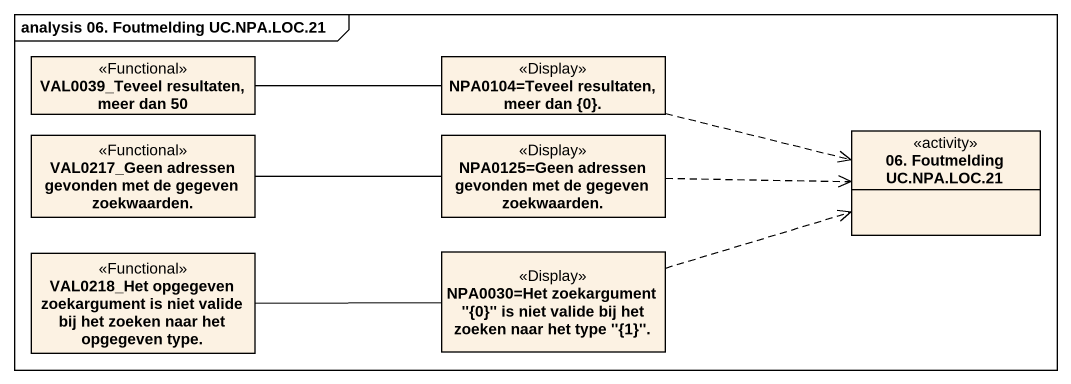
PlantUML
@startuml
mainframe analysis 06. Foutmelding UC.NPA.LOC.21
hide circle
hide empty members
class "VAL0039_Teveel resultaten, meer dan 50" as VAL0039_Teveel_resultaten <<Functional>>
class "NPA0104=Teveel resultaten, meer dan {0}." as NPA0104_Teveel_resultaten <<Display>>
class "VAL0217_Geen adressen gevonden met de gegeven zoekwaarden." as VAL0217_Geen_adressen <<Functional>>
class "NPA0125=Geen adressen gevonden met de gegeven zoekwaarden." as NPA0125_Geen_adressen <<Display>>
class "06. Foutmelding UC.NPA.LOC.21" as c06_Foutmelding_UC_NPA_LOC_21 <<activity>>
class "VAL0218_Het opgegeven zoekargument is niet valide bij het zoeken naar het opgegeven type." as VAL0218_Het_opgegeven <<Functional>>
class "NPA0030=Het zoekargument ''{0}'' is niet valide bij het zoeken naar het type ''{1}''." as NPA0030_Het_zoekargument_0 <<Display>>
VAL0039_Teveel_resultaten -right- NPA0104_Teveel_resultaten
NPA0104_Teveel_resultaten .right.> c06_Foutmelding_UC_NPA_LOC_21
VAL0217_Geen_adressen -right- NPA0125_Geen_adressen
NPA0125_Geen_adressen .right.> c06_Foutmelding_UC_NPA_LOC_21
VAL0218_Het_opgegeven -right- NPA0030_Het_zoekargument_0
NPA0030_Het_zoekargument_0 .right.> c06_Foutmelding_UC_NPA_LOC_21
@enduml
